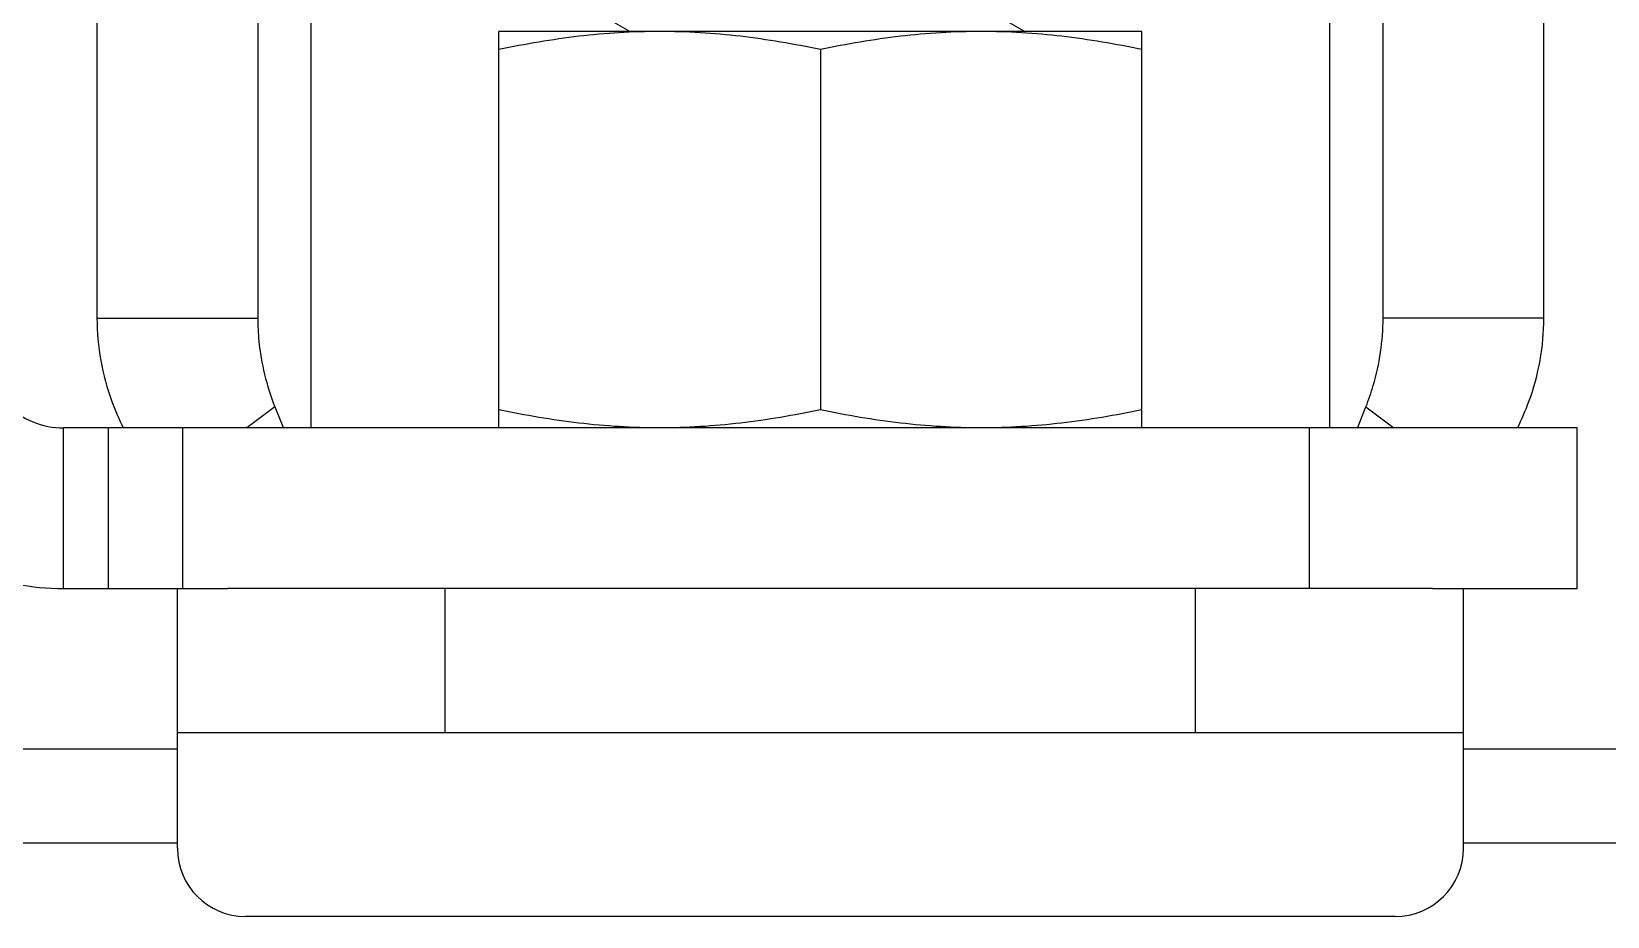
# Model space of a CAD drawing. Extents: x 1031190 to 1725648, y 733081 to 1571294.
# Drawn here: x 1156703.5 to 1157184.5, y 1235254.7 to 1235524.9 of the extents above; entities that cross this region are included whole.
import ezdxf

# ---------------------------------------------------------------- set-up
doc = ezdxf.new("R2010")
doc.units = 0
doc.header["$LTSCALE"] = 1000
doc.header["$MEASUREMENT"] = 0

msp = doc.modelspace()

# ---------------------------------------------------------------- linework, layer by layer
for p, q in [((1156788.92, 1235403.86), (1156788.92, 1236292.77)), ((1156723.5, 1236051.14), (1156723.5, 1235437.38)), ((1156772.57, 1236051.14), (1156772.57, 1235437.38)), ((1157099.67, 1235730.96), (1157099.67, 1235403.86)), ((1157116.02, 1235437.38), (1157116.02, 1235730.96)), ((1157165.09, 1235437.38), (1157165.09, 1235730.96)), ((1156886.14, 1235524.89), (1156879.03, 1235529)), ((1157000.69, 1235528.37), (1157006.69, 1235524.89)), ((1157042.43, 1235524.89), (1156846.17, 1235524.89)), ((1156846.17, 1235403.86), (1156846.17, 1235524.89)), ((1157042.43, 1235403.86), (1157042.43, 1235524.89)), ((1156944.3, 1235519.36), (1156944.3, 1235409.39)), ((1156723.5, 1235437.38), (1156772.57, 1235437.38)), ((1157165.09, 1235437.38), (1157116.02, 1235437.38)), ((1156777.79, 1235410.33), (1156769.27, 1235403.86)), ((1156777.79, 1235410.33), (1156780.4, 1235403.82)), ((1157108.19, 1235403.82), (1157110.81, 1235410.33)), ((1157110.81, 1235410.33), (1157119.32, 1235403.86)), ((1157175.31, 1235403.86), (1156713.28, 1235403.86)), ((1156713.28, 1235354.8), (1156713.28, 1235403.86)), ((1156727.01, 1235354.8), (1156727.01, 1235403.86)), ((1156749.75, 1235354.8), (1156749.75, 1235403.86)), ((1157093.54, 1235354.8), (1157093.54, 1235403.86)), ((1157175.31, 1235354.8), (1157175.31, 1235403.86)), ((1156713.28, 1235354.8), (1156763.29, 1235354.8)), ((1156748.04, 1235305.73), (1156748.04, 1235354.8)), ((1156748.04, 1235275.5), (1156748.04, 1235354.8)), ((1157131.14, 1235354.8), (1156763.29, 1235354.8)), ((1156829.81, 1235310.73), (1156829.81, 1235354.8)), ((1157058.78, 1235310.73), (1157058.78, 1235354.8)), ((1157131.14, 1235354.8), (1157175.31, 1235354.8)), ((1157140.56, 1235305.73), (1157140.56, 1235354.8)), ((1157140.56, 1235275.5), (1157140.56, 1235354.8)), ((1157140.56, 1235310.73), (1156748.04, 1235310.73)), ((1156748.04, 1235305.73), (1156535.42, 1235305.73)), ((1162687.16, 1235305.73), (1157140.56, 1235305.73)), ((1156748.04, 1235277.11), (1156535.42, 1235277.11)), ((1162687.16, 1235277.11), (1157140.56, 1235277.11)), ((1157119.74, 1235254.68), (1156768.86, 1235254.68))]:
    msp.add_line(p, q)
for centre, radius, start, end in [((1156713.28, 1235428.39), 24.53, 225, 270), ((1156713.28, 1235428.39), 73.6, 225, 270), ((1156768.86, 1235275.5), 20.82, 180, 270), ((1157119.74, 1235275.5), 20.82, 270, 0)]:
    msp.add_arc(centre, radius, start, end)
for points, knots in [([(1156895.23, 1235524.89), (1156887, 1235524.89), (1156870.51, 1235523.85), (1156854.24, 1235521.06), (1156846.17, 1235519.36)], [0, 0, 0, 0, 0.499234, 1, 1, 1, 1]), ([(1156944.3, 1235519.36), (1156936.22, 1235521.06), (1156919.95, 1235523.85), (1156903.46, 1235524.89), (1156895.23, 1235524.89)], [0, 0, 0, 0, 0.500766, 1, 1, 1, 1]), ([(1156993.36, 1235524.89), (1156985.13, 1235524.89), (1156968.64, 1235523.85), (1156952.37, 1235521.06), (1156944.3, 1235519.36)], [0, 0, 0, 0, 0.499234, 1, 1, 1, 1]), ([(1157042.43, 1235519.36), (1157034.35, 1235521.06), (1157018.08, 1235523.85), (1157001.59, 1235524.89), (1156993.36, 1235524.89)], [0, 0, 0, 0, 0.500766, 1, 1, 1, 1]), ([(1156723.5, 1235437.38), (1156723.5, 1235428.76), (1156725.65, 1235417.08), (1156730.23, 1235406.47), (1156731.54, 1235403.85)], [0, 0, 0, 0, 0.746457, 1, 1, 1, 1]), ([(1156772.57, 1235437.38), (1156772.57, 1235435.04), (1156773.02, 1235425.83), (1156775.27, 1235416.73), (1156777.79, 1235410.33)], [0, 0, 0, 0, 0.253697, 1, 1, 1, 1]), ([(1157110.81, 1235410.33), (1157111.64, 1235412.44), (1157114.64, 1235421.15), (1157116.02, 1235430.43), (1157116.02, 1235437.38)], [0, 0, 0, 0, 0.246008, 1, 1, 1, 1]), ([(1157157.06, 1235403.85), (1157158.36, 1235406.47), (1157162.95, 1235417.08), (1157165.09, 1235428.76), (1157165.09, 1235437.38)], [0, 0, 0, 0, 0.253543, 1, 1, 1, 1]), ([(1156895.23, 1235403.86), (1156887, 1235403.86), (1156870.51, 1235404.89), (1156854.24, 1235407.69), (1156846.17, 1235409.39)], [0, 0, 0, 0, 0.499234, 1, 1, 1, 1]), ([(1156944.3, 1235409.39), (1156936.22, 1235407.69), (1156919.95, 1235404.89), (1156903.46, 1235403.86), (1156895.23, 1235403.86)], [0, 0, 0, 0, 0.500766, 1, 1, 1, 1]), ([(1156993.36, 1235403.86), (1156985.13, 1235403.86), (1156968.64, 1235404.89), (1156952.37, 1235407.69), (1156944.3, 1235409.39)], [0, 0, 0, 0, 0.499234, 1, 1, 1, 1]), ([(1157042.43, 1235409.39), (1157034.35, 1235407.69), (1157018.08, 1235404.89), (1157001.59, 1235403.86), (1156993.36, 1235403.86)], [0, 0, 0, 0, 0.500766, 1, 1, 1, 1])]:
    msp.add_open_spline(points, degree=3, knots=knots)

doc.saveas('drawing.dxf')
